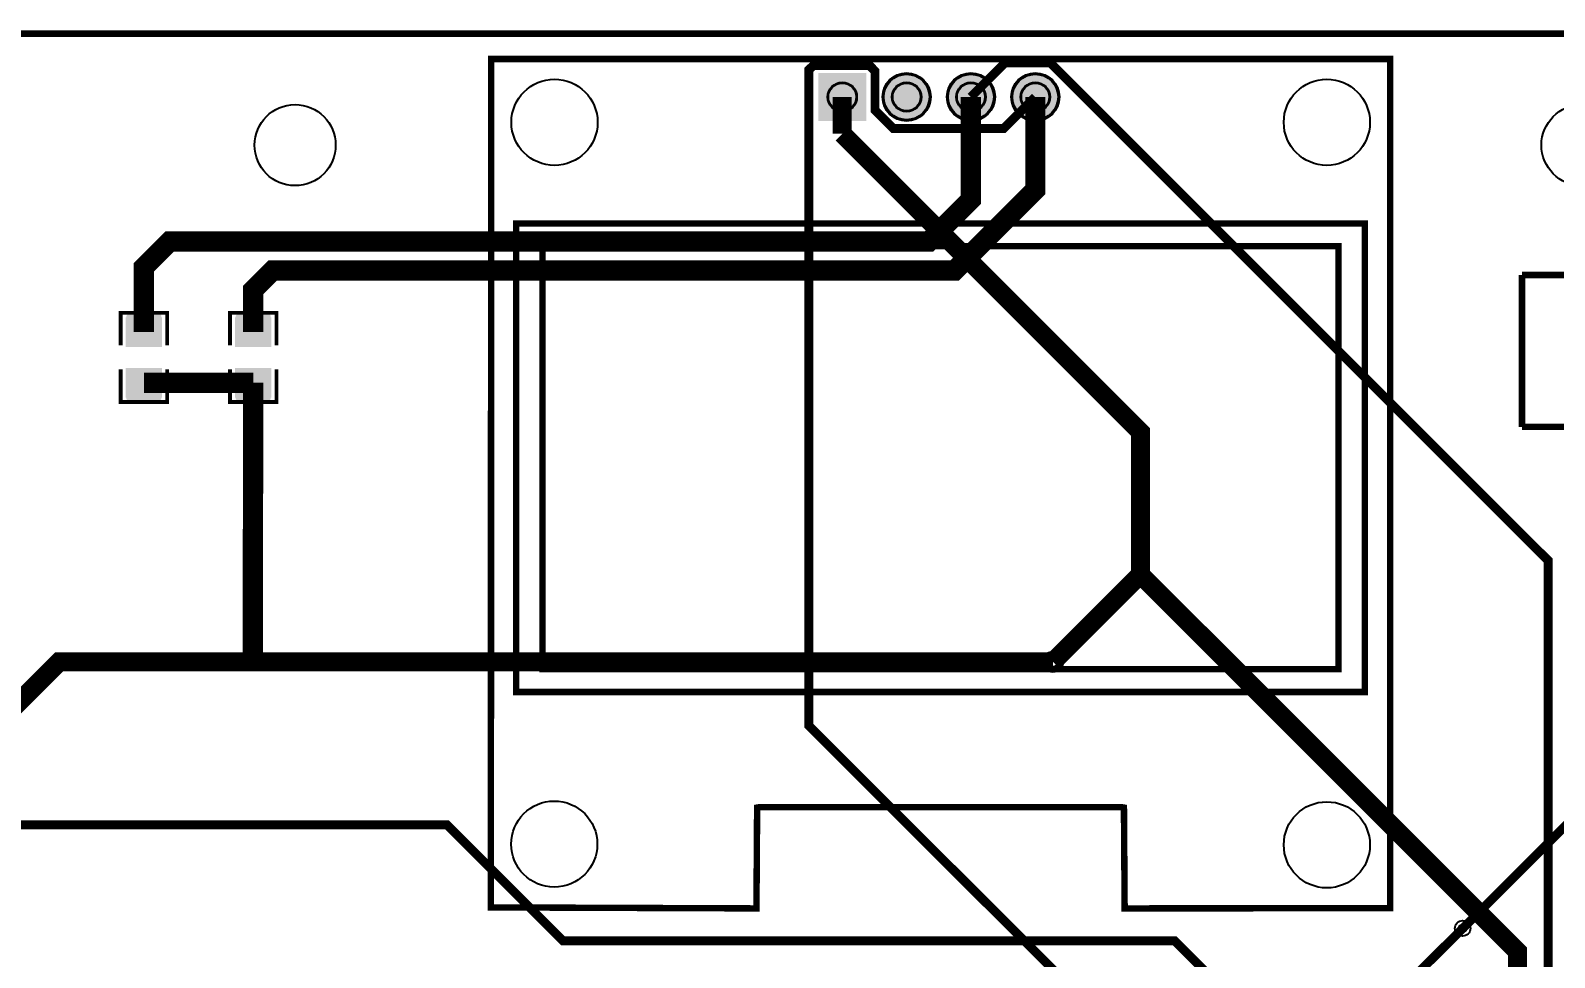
# Model space of a CAD drawing. Header units: millimetres. Extents: x -75 to 75, y -44 to 43.
# Drawn here: x -35.8 to 24.3, y 6 to 42.6 of the extents above; entities that cross this region are included whole.
import ezdxf

# ---------------------------------------------------------------- set-up
doc = ezdxf.new("R2010")
doc.units = ezdxf.units.MM
for name, color, linetype, true_color in [('BoardOutLine', 7, 'Continuous', 0xff00ff), ('BottomLayer', 7, 'Continuous', 0x0000ff), ('BottomSolderMaskLayer', 7, 'Continuous', 0xaa00ff), ('Hole', 7, 'Continuous', 0x222222), ('Multi-Layer', 7, 'Continuous', 0xc0c0c0), ('TopLayer', 7, 'Continuous', 0xff0000), ('TopPasteMaskLayer', 7, 'Continuous', 0x808080), ('TopSilkLayer', 7, 'Continuous', 0xffcc00), ('TopSolderMaskLayer', 7, 'Continuous', 0x800080)]:
    doc.layers.add(name, color=color, linetype=linetype, true_color=true_color)

msp = doc.modelspace()

# ---------------------------------------------------------------- hatches: boundary and pattern name
at = {"layer": 'BottomSolderMaskLayer'}
for points in [[(-4.751, 40.951), (-2.849, 40.951), (-2.849, 39.049), (-4.751, 39.049)], [(-2.211, 40, 1), (-0.309, 40, 1)], [(0.329, 40, 1), (2.231, 40, 1)], [(2.869, 40, 1), (4.771, 40, 1)]]:
    msp.add_hatch(color=256, dxfattribs=at).paths.add_polyline_path(points)
at = {"layer": 'Multi-Layer'}
for points in [[(-4.7, 40.9), (-2.9, 40.9), (-2.9, 39.1), (-4.7, 39.1)], [(-2.16, 40, 1), (-0.36, 40, 1)], [(0.38, 40, 1), (2.18, 40, 1)], [(2.92, 40, 1), (4.72, 40, 1)]]:
    msp.add_hatch(color=256, dxfattribs=at).paths.add_polyline_path(points)
at = {"layer": 'TopLayer'}
for points in [[(-32.058, 30.152), (-30.681, 30.152), (-30.681, 31.284), (-32.058, 31.284)], [(-27.74, 30.152), (-26.363, 30.152), (-26.363, 31.284), (-27.74, 31.284)], [(-32.058, 29.284), (-30.681, 29.284), (-30.681, 28.152), (-32.058, 28.152)], [(-27.74, 29.284), (-26.363, 29.284), (-26.363, 28.152), (-27.74, 28.152)]]:
    msp.add_hatch(color=256, dxfattribs=at).paths.add_polyline_path(points)
at = {"layer": 'TopPasteMaskLayer'}
for points in [[(-32.009, 31.418), (-30.729, 31.418), (-30.679, 31.368), (-30.679, 30.218), (-30.729, 30.168), (-31.139, 30.163), (-31.139, 30.613), (-31.589, 30.613), (-31.589, 30.173), (-32.009, 30.168), (-32.059, 30.218), (-32.059, 31.368)], [(-27.691, 31.418), (-26.411, 31.418), (-26.361, 31.368), (-26.361, 30.218), (-26.411, 30.168), (-26.821, 30.163), (-26.821, 30.613), (-27.271, 30.613), (-27.271, 30.173), (-27.691, 30.168), (-27.741, 30.218), (-27.741, 31.368)], [(-32.009, 29.268), (-31.589, 29.268), (-31.589, 28.823), (-31.139, 28.823), (-31.139, 29.263), (-30.729, 29.268), (-30.679, 29.218), (-30.679, 28.068), (-30.729, 28.018), (-32.009, 28.018), (-32.059, 28.068), (-32.059, 29.218)], [(-27.691, 29.268), (-27.271, 29.268), (-27.271, 28.823), (-26.821, 28.823), (-26.821, 29.263), (-26.411, 29.268), (-26.361, 29.218), (-26.361, 28.068), (-26.411, 28.018), (-27.691, 28.018), (-27.741, 28.068), (-27.741, 29.218)]]:
    msp.add_hatch(color=256, dxfattribs=at).paths.add_polyline_path(points)
at = {"layer": 'TopSolderMaskLayer'}
for points in [[(-4.751, 40.951), (-2.849, 40.951), (-2.849, 39.049), (-4.751, 39.049)], [(-2.211, 40, 1), (-0.309, 40, 1)], [(0.329, 40, 1), (2.231, 40, 1)], [(2.869, 40, 1), (4.771, 40, 1)], [(-32.088, 30.131), (-30.65, 30.131), (-30.65, 31.305), (-32.088, 31.305)], [(-27.77, 30.131), (-26.332, 30.131), (-26.332, 31.305), (-27.77, 31.305)], [(-32.088, 29.305), (-30.65, 29.305), (-30.65, 28.131), (-32.088, 28.131)], [(-27.77, 29.305), (-26.332, 29.305), (-26.332, 28.131), (-27.77, 28.131)]]:
    msp.add_hatch(color=256, dxfattribs=at).paths.add_polyline_path(points)

# ---------------------------------------------------------------- linework, layer by layer
at = {"layer": 'BoardOutLine', "const_width": 0.254}
msp.add_lwpolyline([(-70, 42.5), (70, 42.5)], dxfattribs=at)
at = {"layer": 'BottomLayer'}
for points, const_width in [([(1.28, 40), (2.628, 41.348), (4.415, 41.348), (24.067, 21.696), (24.067, -13.271), (17.78, -19.558)], 0.354), ([(3.82, 40), (2.572, 38.752), (-1.784, 38.752), (-2.508, 39.476), (-2.508, 41.026), (-2.729, 41.248), (-4.944, 41.248), (-5.117, 41.076), (-5.117, 15.177), (6.35, 3.711), (6.35, -15.748), (10.16, -19.558)], 0.354), ([(-3.8, 40), (-3.8, 38.547)], 0.75), ([(-3.8, 38.547), (7.967, 26.78), (7.967, 21.146)], 0.75), ([(7.967, 21.146), (4.515, 17.694)], 0.75), ([(7.967, 21.146), (22.86, 6.253), (22.86, 3.302)], 0.75), ([(2.54, -19.558), (3.659, -20.677), (10.78, -20.677), (11.43, -20.027), (11.43, -19.149), (19.05, -11.529), (19.05, 5.533), (20.689, 7.171)], 0.354)]:
    msp.add_lwpolyline(points, dxfattribs=dict(at, const_width=const_width))
at = {"layer": 'BottomSolderMaskLayer'}
for centre, radius in [((-1.26, 40), 0.951), ((1.28, 40), 0.951), ((3.82, 40), 0.951), ((-3.8, 40), 0.581), ((-1.26, 40), 0.581), ((1.28, 40), 0.581), ((3.82, 40), 0.581)]:
    msp.add_circle(centre, radius, dxfattribs=at)
at = {"layer": 'Hole'}
for centre, radius in [((4.515, 17.694), 0.2), ((20.689, 7.171), 0.153)]:
    msp.add_circle(centre, radius, dxfattribs=at)
at = {"layer": 'Multi-Layer'}
for centre, radius in [((-15.16, 39), 1.7), ((-3.8, 40), 0.55), ((-1.26, 40), 0.9), ((-1.26, 40), 0.55), ((1.28, 40), 0.9), ((1.28, 40), 0.55), ((3.82, 40), 0.9), ((3.82, 40), 0.55), ((15.329, 39), 1.7), ((-25.4, 38.1), 1.6), ((25.4, 38.1), 1.6), ((4.515, 17.694), 0.4), ((-15.171, 10.499), 1.7), ((15.329, 10.47), 1.7), ((20.689, 7.171), 0.305)]:
    msp.add_circle(centre, radius, dxfattribs=at)
at = {"layer": 'TopLayer'}
for points, const_width in [([(-31.369, 30.718), (-31.369, 33.274), (-30.353, 34.29), (-0.381, 34.29), (1.28, 35.951), (1.28, 40)], 0.8), ([(-27.051, 30.718), (-27.051, 32.385), (-26.289, 33.147), (0.635, 33.147), (3.82, 36.332), (3.82, 40)], 0.8), ([(-27.051, 28.718), (-31.369, 28.718)], 0.8), ([(-27.073, 17.694), (-27.052, 28.718)], 0.8), ([(4.515, 17.694), (-34.717, 17.694), (-39.116, 13.295)], 0.75), ([(42.42, 15.875), (29.393, 15.875), (20.689, 7.171)], 0.354), ([(-44.34, 12.7), (-42.902, 11.262), (-19.404, 11.262), (-14.824, 6.682), (9.32, 6.682), (12.7, 3.302)], 0.354)]:
    msp.add_lwpolyline(points, dxfattribs=dict(at, const_width=const_width))
at = {"layer": 'TopSilkLayer', "const_width": 0.254}
for points in [[(17.83, 41.5), (-17.66, 41.5), (-17.671, 8), (-7.188, 7.96), (-7.161, 11.941), (-7.056, 11.96), (7.214, 11.96), (7.319, 11.941), (7.347, 7.96), (17.83, 7.97), (17.83, 41.5)], [(-16.671, 16.506), (16.83, 16.506), (16.83, 35.006), (-16.671, 35.006), (-16.671, 16.506)], [(-15.631, 17.406), (15.79, 17.406), (15.79, 34.106), (-15.631, 34.106), (-15.631, 17.406)]]:
    msp.add_lwpolyline(points, close=True, dxfattribs=at)
at = {"layer": 'TopSilkLayer'}
for points, const_width in [([(23.033, 26.972), (23.033, 32.972)], 0.254), ([(23.033, 32.972), (29.083, 32.972), (29.083, 31.965)], 0.254), ([(-32.286, 30.194), (-32.286, 31.479), (-30.452, 31.479), (-30.452, 30.194)], 0.152), ([(-27.968, 30.194), (-27.968, 31.479), (-26.134, 31.479), (-26.134, 30.194)], 0.152), ([(-32.286, 29.242), (-32.286, 27.957), (-30.452, 27.957), (-30.452, 29.242)], 0.152), ([(-27.968, 29.242), (-27.968, 27.957), (-26.134, 27.957), (-26.134, 29.242)], 0.152), ([(23.033, 26.972), (29.083, 26.972), (29.083, 27.908)], 0.254)]:
    msp.add_lwpolyline(points, dxfattribs=dict(at, const_width=const_width))
at = {"layer": 'TopSolderMaskLayer'}
for centre, radius in [((-1.26, 40), 0.951), ((1.28, 40), 0.951), ((3.82, 40), 0.951), ((-3.8, 40), 0.581), ((-1.26, 40), 0.581), ((1.28, 40), 0.581), ((3.82, 40), 0.581)]:
    msp.add_circle(centre, radius, dxfattribs=at)

doc.saveas('drawing.dxf')
